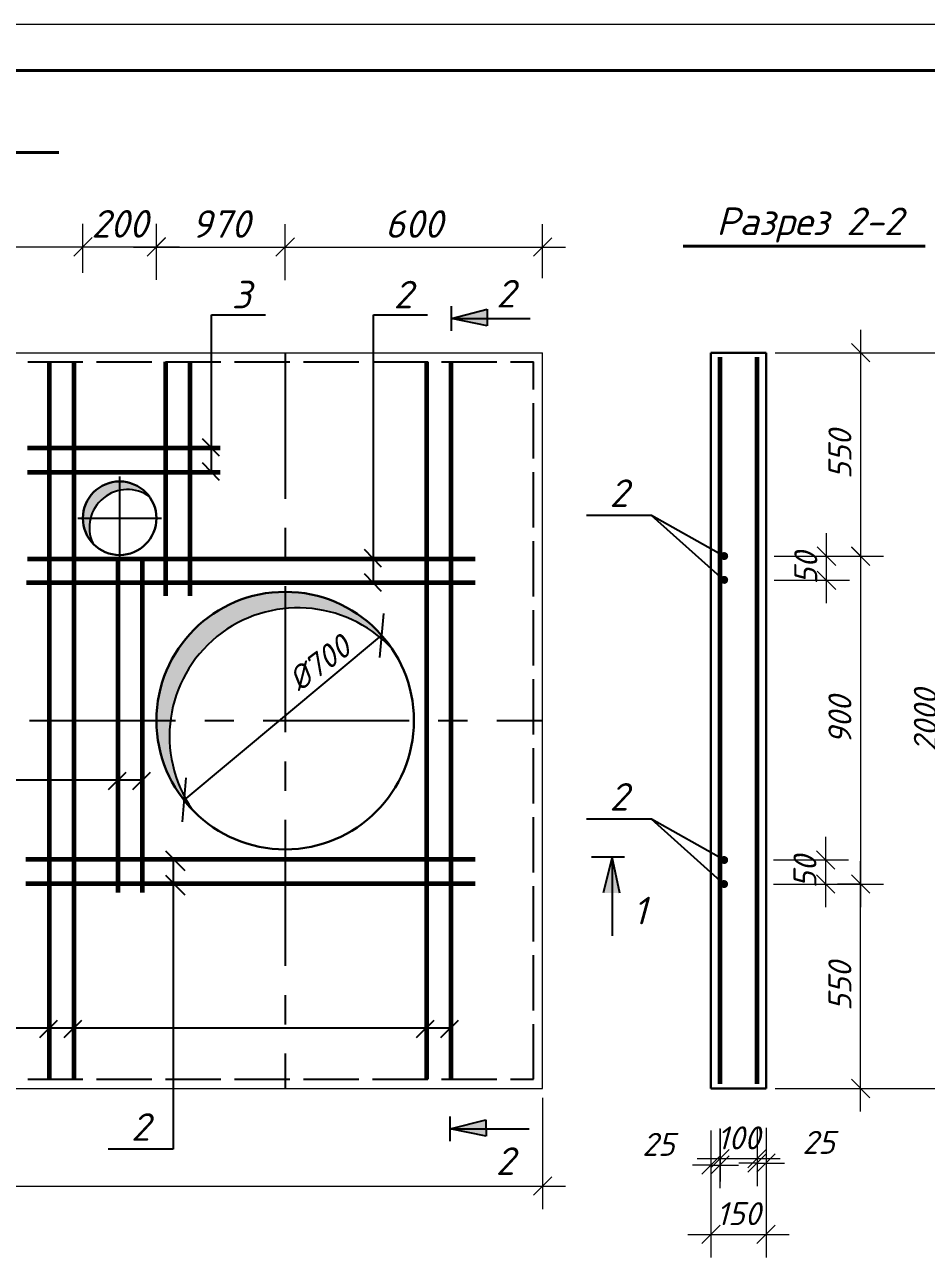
# Model space of a CAD drawing. Extents: x 108150 to 142535, y -18867 to -9422.
# Drawn here: x 140584.5 to 140682.5, y -15929.5 to -15795.5 of the extents above; entities that cross this region are included whole.
import ezdxf

# ---------------------------------------------------------------- set-up
doc = ezdxf.new("R2010")
doc.units = 0
doc.header["$MEASUREMENT"] = 0
doc.header["$PDMODE"] = 32
doc.header["$PDSIZE"] = 0.6
doc.linetypes.add('ACAD_ISO02W100', pattern=[15, 12, -3])
doc.linetypes.add('CENTER', pattern=[50.800000000000004, 31.75, -6.349999999999999, 6.349999999999999, -6.349999999999999])
for name, color, linetype, lineweight in [('Выносные', 8, 'Continuous', 15), ('надписи', 2, 'Continuous', 15), ('Основные', 4, 'Continuous', 40), ('Разм.', 8, 'Continuous', 15), ('Размер', 8, 'Continuous', 30), ('РАЗМЕРЫ', 8, 'Continuous', 30), ('Существующ', 7, 'Continuous', 15), ('Текст', 2, 'Continuous', 15)]:
    doc.layers.add(name, color=color, linetype=linetype, lineweight=lineweight)
doc.styles.add('ГОСТ2.5', font='isocpeur.ttf', dxfattribs={"oblique": 15, "height": 2.5})
doc.styles.add('ГОСТ3', font='isocpeur.ttf', dxfattribs={"oblique": 15, "height": 3})
doc.styles.add('ГОСТ3.5', font='isocpeur.ttf', dxfattribs={"oblique": 15, "height": 3.5})
doc.dimstyles.new('50', dxfattribs={"dimtxt": 3.5, "dimasz": 2, "dimexe": 2.5, "dimexo": 1, "dimgap": 1, "dimtad": 1, "dimdec": 0, "dimlfac": 50, "dimtxsty": 'ГОСТ3.5', "dimblk": 'ARCHTICK', "dimcen": 2.5, "dimdle": 2.5, "dimclrd": 256, "dimclre": 256, "dimclrt": 2, "dimadec": 3, "dimazin": 0, "dimtfac": 1, "dimtdec": 0, "dimtmove": 1, "dimatfit": 3, "dimldrblk": 'DOTSMALL', "dimfxl": 1, "dimlwd": -1, "dimlwe": -1, "dimarcsym": 0})

# ---------------------------------------------------------------- blocks, each defined once
blk = doc.blocks.new('_Oblique')
at = {"color": 0, "linetype": 'ByBlock', "lineweight": -2}
blk.add_line((-0.5, -0.5), (0.5, 0.5), dxfattribs=at)
blk = doc.blocks.new('*D4388')
at = {"layer": 'Defpoints', "color": 0, "lineweight": 0, "ltscale": 0.5, "transparency": 16777216}
for p in [(140590.8252479392, -15819.62415321034), (140554.8253052008, -15823.41312829547), (140590.8252479392, -15823.45242937889)]:
    blk.add_point(p, dxfattribs=at)
at = {"layer": 'Разм.', "ltscale": 0.5, "transparency": 16777216}
for p, q in [((140554.8253052008, -15822.41312829547), (140554.8253052008, -15817.12415321034)), ((140590.8252479392, -15822.45242937889), (140590.8252479392, -15817.12415321034)), ((140552.3253052008, -15819.62415321034), (140593.3252479392, -15819.62415321034))]:
    blk.add_line(p, q, dxfattribs=at)
at = {"layer": 'Разм.', "ltscale": 0.5, "transparency": 16777216, "xscale": 2, "yscale": 2, "zscale": 2, "rotation": 180}
blk.add_blockref('_Oblique', (140554.8253052008, -15819.62415321034), dxfattribs=at)
at = {"layer": 'Разм.', "ltscale": 0.5, "transparency": 16777216, "xscale": 2, "yscale": 2, "zscale": 2}
blk.add_blockref('_Oblique', (140590.8252479392, -15819.62415321034), dxfattribs=at)
at = {"layer": 'Разм.', "color": 2, "lineweight": 40, "ltscale": 0.5, "transparency": 16777216, "insert": (140572.82527657, -15817.12415321034), "char_height": 3, "attachment_point": 5, "style": 'ГОСТ3'}
blk.add_mtext('900', dxfattribs=at)
blk = doc.blocks.new('_DotSmall')
at = {"color": 0, "linetype": 'ByBlock', "lineweight": 15, "const_width": 0.5}
blk.add_lwpolyline([(-0.0625, 0, 1), (0.0625, 0, 1)], format="xyb", close=True, dxfattribs=at)
blk = doc.blocks.new('*D4389')
at = {"layer": 'Defpoints', "color": 0, "lineweight": 0, "ltscale": 0.5, "transparency": 16777216}
for p in [(140598.8252479392, -15819.62292835165), (140590.8252479392, -15823.45242937889), (140598.8252479392, -15823.51354562726)]:
    blk.add_point(p, dxfattribs=at)
at = {"layer": 'Разм.', "ltscale": 0.5, "transparency": 16777216}
for p, q in [((140590.8252479392, -15822.45242937889), (140590.8252479392, -15817.12292835165)), ((140598.8252479392, -15822.51354562726), (140598.8252479392, -15817.12292835165)), ((140588.3252479392, -15819.62292835165), (140601.3252479392, -15819.62292835165))]:
    blk.add_line(p, q, dxfattribs=at)
at = {"layer": 'Разм.', "ltscale": 0.5, "transparency": 16777216, "xscale": 2, "yscale": 2, "zscale": 2, "rotation": 180}
blk.add_blockref('_Oblique', (140590.8252479392, -15819.62292835165), dxfattribs=at)
at = {"layer": 'Разм.', "ltscale": 0.5, "transparency": 16777216, "xscale": 2, "yscale": 2, "zscale": 2}
blk.add_blockref('_Oblique', (140598.8252479392, -15819.62292835165), dxfattribs=at)
at = {"layer": 'Разм.', "color": 2, "lineweight": 40, "ltscale": 0.5, "transparency": 16777216, "insert": (140594.8252479392, -15817.12292835165), "char_height": 3, "attachment_point": 5, "style": 'ГОСТ3'}
blk.add_mtext('200', dxfattribs=at)
blk = doc.blocks.new('*D4390')
at = {"layer": 'Defpoints', "color": 0, "lineweight": 0, "ltscale": 0.5, "transparency": 16777216}
for p in [(140640.8253052008, -15819.64406773124), (140612.8252479392, -15824.26290601075), (140640.8253052008, -15824.04720408984)]:
    blk.add_point(p, dxfattribs=at)
at = {"layer": 'Разм.', "ltscale": 0.5, "transparency": 16777216}
for p, q in [((140612.8252479392, -15823.26290601075), (140612.8252479392, -15817.14406773124)), ((140640.8253052008, -15823.04720408984), (140640.8253052008, -15817.14406773124)), ((140610.3252479392, -15819.64406773124), (140643.3253052008, -15819.64406773124))]:
    blk.add_line(p, q, dxfattribs=at)
at = {"layer": 'Разм.', "ltscale": 0.5, "transparency": 16777216, "xscale": 2, "yscale": 2, "zscale": 2, "rotation": 180}
blk.add_blockref('_Oblique', (140612.8252479392, -15819.64406773124), dxfattribs=at)
at = {"layer": 'Разм.', "ltscale": 0.5, "transparency": 16777216, "xscale": 2, "yscale": 2, "zscale": 2}
blk.add_blockref('_Oblique', (140640.8253052008, -15819.64406773124), dxfattribs=at)
at = {"layer": 'Разм.', "color": 2, "lineweight": 40, "ltscale": 0.5, "transparency": 16777216, "insert": (140626.82527657, -15817.14406773124), "char_height": 3, "attachment_point": 5, "style": 'ГОСТ3'}
blk.add_mtext('600', dxfattribs=at)
blk = doc.blocks.new('*D4391')
at = {"layer": 'Defpoints', "color": 0, "lineweight": 0, "ltscale": 0.5, "transparency": 16777216}
for p in [(140612.8252479392, -15819.64406773124), (140598.8252479392, -15824.21997258582), (140612.8252479392, -15823.67907055889)]:
    blk.add_point(p, dxfattribs=at)
at = {"layer": 'Разм.', "ltscale": 0.5, "transparency": 16777216}
for p, q in [((140598.8252479392, -15823.21997258582), (140598.8252479392, -15817.14406773124)), ((140612.8252479392, -15822.67907055889), (140612.8252479392, -15817.14406773124)), ((140596.3252479392, -15819.64406773124), (140615.3252479392, -15819.64406773124))]:
    blk.add_line(p, q, dxfattribs=at)
at = {"layer": 'Разм.', "ltscale": 0.5, "transparency": 16777216, "xscale": 2, "yscale": 2, "zscale": 2, "rotation": 180}
blk.add_blockref('_Oblique', (140598.8252479392, -15819.64406773124), dxfattribs=at)
at = {"layer": 'Разм.', "ltscale": 0.5, "transparency": 16777216, "xscale": 2, "yscale": 2, "zscale": 2}
blk.add_blockref('_Oblique', (140612.8252479392, -15819.64406773124), dxfattribs=at)
at = {"layer": 'Разм.', "color": 2, "lineweight": 40, "ltscale": 0.5, "transparency": 16777216, "insert": (140605.8252479392, -15817.14406773124), "char_height": 3, "attachment_point": 5, "style": 'ГОСТ3'}
blk.add_mtext('970', dxfattribs=at)
blk = doc.blocks.new('*D4392')
at = {"layer": 'Defpoints', "color": 0, "lineweight": 0, "ltscale": 0.5, "transparency": 16777216}
for p in [(140508.8253052008, -15911.13377771203), (140640.8253052008, -15911.13377771203), (140640.8253052008, -15921.73647415687)]:
    blk.add_point(p, dxfattribs=at)
at = {"layer": 'Разм.', "ltscale": 0.5, "transparency": 16777216}
for p, q in [((140508.8253052008, -15912.13377771203), (140508.8253052008, -15924.23647415687)), ((140640.8253052008, -15912.13377771203), (140640.8253052008, -15924.23647415687)), ((140506.3253052008, -15921.73647415687), (140643.3253052008, -15921.73647415687))]:
    blk.add_line(p, q, dxfattribs=at)
at = {"layer": 'Разм.', "ltscale": 0.5, "transparency": 16777216, "xscale": 2, "yscale": 2, "zscale": 2, "rotation": 180}
blk.add_blockref('_Oblique', (140508.8253052008, -15921.73647415687), dxfattribs=at)
at = {"layer": 'Разм.', "ltscale": 0.5, "transparency": 16777216, "xscale": 2, "yscale": 2, "zscale": 2}
blk.add_blockref('_Oblique', (140640.8253052008, -15921.73647415687), dxfattribs=at)
at = {"layer": 'Разм.', "color": 2, "lineweight": 40, "ltscale": 0.5, "transparency": 16777216, "insert": (140574.8253052008, -15919.48647415687), "char_height": 2.5, "attachment_point": 5, "style": 'ГОСТ2.5'}
blk.add_mtext('3300', dxfattribs=at)
blk = doc.blocks.new('*D4399')
at = {"layer": 'Defpoints', "color": 0, "lineweight": 0, "ltscale": 0.5, "transparency": 16777216}
for p in [(140664.1441872081, -15914.33410238058), (140665.1233067063, -15914.40229324673), (140665.1233067063, -15919.23702306163)]:
    blk.add_point(p, dxfattribs=at)
at = {"layer": 'Разм.', "ltscale": 0.5, "transparency": 16777216}
for p, q in [((140664.1441872081, -15915.33410238058), (140664.1441872081, -15921.73702306163)), ((140665.1233067063, -15915.40229324673), (140665.1233067063, -15921.73702306163)), ((140664.1441872081, -15919.23702306163), (140662.1441872081, -15919.23702306163)), ((140664.1441872081, -15919.23702306163), (140665.1233067063, -15919.23702306163)), ((140665.1233067063, -15919.23702306163), (140667.1233067063, -15919.23702306163))]:
    blk.add_line(p, q, dxfattribs=at)
at = {"layer": 'Разм.', "ltscale": 0.5, "transparency": 16777216, "xscale": 2, "yscale": 2, "zscale": 2}
blk.add_blockref('_Oblique', (140664.1441872081, -15919.23702306163), dxfattribs=at)
at = {"layer": 'Разм.', "ltscale": 0.5, "transparency": 16777216, "xscale": 2, "yscale": 2, "zscale": 2, "rotation": 180}
blk.add_blockref('_Oblique', (140665.1233067063, -15919.23702306163), dxfattribs=at)
at = {"layer": 'Разм.', "color": 2, "lineweight": 40, "ltscale": 0.5, "transparency": 16777216, "insert": (140670.8332431966, -15916.98702306163), "char_height": 2.5, "attachment_point": 5, "style": 'ГОСТ2.5'}
blk.add_mtext('25', dxfattribs=at)
blk = doc.blocks.new('*D4400')
at = {"layer": 'Defpoints', "color": 0, "lineweight": 0, "ltscale": 0.5, "transparency": 16777216}
for p in [(140660.1058552617, -15914.48351407938), (140659.1235393386, -15914.70177131009), (140660.1058552617, -15919.4532175842)]:
    blk.add_point(p, dxfattribs=at)
at = {"layer": 'Разм.', "ltscale": 0.5, "transparency": 16777216}
for p, q in [((140659.1235393386, -15915.70177131009), (140659.1235393386, -15921.9532175842)), ((140660.1058552617, -15915.48351407938), (140660.1058552617, -15921.9532175842)), ((140659.1235393386, -15919.4532175842), (140657.1235393386, -15919.4532175842)), ((140659.1235393386, -15919.4532175842), (140660.1058552617, -15919.4532175842)), ((140660.1058552617, -15919.4532175842), (140662.1058552617, -15919.4532175842))]:
    blk.add_line(p, q, dxfattribs=at)
at = {"layer": 'Разм.', "ltscale": 0.5, "transparency": 16777216, "xscale": 2, "yscale": 2, "zscale": 2}
blk.add_blockref('_Oblique', (140659.1235393386, -15919.4532175842), dxfattribs=at)
at = {"layer": 'Разм.', "ltscale": 0.5, "transparency": 16777216, "xscale": 2, "yscale": 2, "zscale": 2, "rotation": 180}
blk.add_blockref('_Oblique', (140660.1058552617, -15919.4532175842), dxfattribs=at)
at = {"layer": 'Разм.', "color": 2, "lineweight": 40, "ltscale": 0.5, "transparency": 16777216, "insert": (140653.4136028474, -15917.2032175842), "char_height": 2.5, "attachment_point": 5, "style": 'ГОСТ2.5'}
blk.add_mtext('25', dxfattribs=at)
blk = doc.blocks.new('*D4401')
at = {"layer": 'Defpoints', "color": 0, "lineweight": 0, "ltscale": 0.5, "transparency": 16777216}
for p in [(140660.1149377858, -15914.57066914395), (140664.1441872081, -15914.33410238058), (140664.1441872081, -15918.7521821256)]:
    blk.add_point(p, dxfattribs=at)
at = {"layer": 'Разм.', "ltscale": 0.5, "transparency": 16777216}
for p, q in [((140660.1149377858, -15915.57066914395), (140660.1149377858, -15921.2521821256)), ((140664.1441872081, -15915.33410238058), (140664.1441872081, -15921.2521821256)), ((140657.6149377858, -15918.7521821256), (140666.6441872081, -15918.7521821256))]:
    blk.add_line(p, q, dxfattribs=at)
at = {"layer": 'Разм.', "ltscale": 0.5, "transparency": 16777216, "xscale": 2, "yscale": 2, "zscale": 2, "rotation": 180}
blk.add_blockref('_Oblique', (140660.1149377858, -15918.7521821256), dxfattribs=at)
at = {"layer": 'Разм.', "ltscale": 0.5, "transparency": 16777216, "xscale": 2, "yscale": 2, "zscale": 2}
blk.add_blockref('_Oblique', (140664.1441872081, -15918.7521821256), dxfattribs=at)
at = {"layer": 'Разм.', "color": 2, "lineweight": 40, "ltscale": 0.5, "transparency": 16777216, "insert": (140662.1295624969, -15916.5021821256), "char_height": 2.5, "attachment_point": 5, "style": 'ГОСТ2.5'}
blk.add_mtext('100', dxfattribs=at)
blk = doc.blocks.new('*D4402')
at = {"layer": 'Defpoints', "color": 0, "lineweight": 0, "ltscale": 0.5, "transparency": 16777216}
for p in [(140659.1235393386, -15918.46491876014), (140665.1233067063, -15918.46491876014), (140665.1233067063, -15926.98820677728)]:
    blk.add_point(p, dxfattribs=at)
at = {"layer": 'Разм.', "ltscale": 0.5, "transparency": 16777216}
for p, q in [((140659.1235393386, -15919.46491876014), (140659.1235393386, -15929.48820677728)), ((140665.1233067063, -15919.46491876014), (140665.1233067063, -15929.48820677728)), ((140656.6235393386, -15926.98820677728), (140667.6233067063, -15926.98820677728))]:
    blk.add_line(p, q, dxfattribs=at)
at = {"layer": 'Разм.', "ltscale": 0.5, "transparency": 16777216, "xscale": 2, "yscale": 2, "zscale": 2, "rotation": 180}
blk.add_blockref('_Oblique', (140659.1235393386, -15926.98820677728), dxfattribs=at)
at = {"layer": 'Разм.', "ltscale": 0.5, "transparency": 16777216, "xscale": 2, "yscale": 2, "zscale": 2}
blk.add_blockref('_Oblique', (140665.1233067063, -15926.98820677728), dxfattribs=at)
at = {"layer": 'Разм.', "color": 2, "lineweight": 40, "ltscale": 0.5, "transparency": 16777216, "insert": (140662.123423022, -15924.73820677728), "char_height": 2.5, "attachment_point": 5, "style": 'ГОСТ2.5'}
blk.add_mtext('150', dxfattribs=at)
blk = doc.blocks.new('*D4403')
at = {"layer": 'Defpoints', "color": 0, "lineweight": 0, "ltscale": 0.5, "transparency": 16777216}
for p in [(140668.7177643896, -15888.90109500804), (140675.399188846, -15888.90109500804), (140668.6675181508, -15911.13377771204)]:
    blk.add_point(p, dxfattribs=at)
at = {"layer": 'Разм.', "ltscale": 0.5, "transparency": 16777216}
for p, q in [((140675.399188846, -15913.63377771204), (140675.399188846, -15886.40109500804)), ((140669.7177643896, -15888.90109500804), (140677.899188846, -15888.90109500804)), ((140669.6675181508, -15911.13377771204), (140677.899188846, -15911.13377771204))]:
    blk.add_line(p, q, dxfattribs=at)
at = {"layer": 'Разм.', "ltscale": 0.5, "transparency": 16777216, "xscale": 2, "yscale": 2, "zscale": 2}
for p, rotation in [((140675.399188846, -15888.90109500804), 90), ((140675.399188846, -15911.13377771204), 270)]:
    blk.add_blockref('_Oblique', p, dxfattribs=dict(at, rotation=rotation))
at = {"layer": 'Разм.', "color": 2, "lineweight": 40, "ltscale": 0.5, "transparency": 16777216, "insert": (140673.149188846, -15900.01743636008), "char_height": 2.5, "attachment_point": 5, "rotation": 90, "style": 'ГОСТ2.5'}
blk.add_mtext('550', dxfattribs=at)
blk = doc.blocks.new('*D4404')
at = {"layer": 'Defpoints', "color": 0, "lineweight": 0, "ltscale": 0.5, "transparency": 16777216}
for p in [(140668.8064067074, -15831.13377771204), (140668.8064067074, -15853.25820241266), (140675.4016836161, -15853.25820241266)]:
    blk.add_point(p, dxfattribs=at)
at = {"layer": 'Разм.', "ltscale": 0.5, "transparency": 16777216}
for p, q in [((140675.4016836161, -15828.63377771204), (140675.4016836161, -15855.75820241266)), ((140669.8064067074, -15831.13377771204), (140677.9016836161, -15831.13377771204)), ((140669.8064067074, -15853.25820241266), (140677.9016836161, -15853.25820241266))]:
    blk.add_line(p, q, dxfattribs=at)
at = {"layer": 'Разм.', "ltscale": 0.5, "transparency": 16777216, "xscale": 2, "yscale": 2, "zscale": 2}
for p, rotation in [((140675.4016836161, -15831.13377771204), 90), ((140675.4016836161, -15853.25820241266), 270)]:
    blk.add_blockref('_Oblique', p, dxfattribs=dict(at, rotation=rotation))
at = {"layer": 'Разм.', "color": 2, "lineweight": 40, "ltscale": 0.5, "transparency": 16777216, "insert": (140673.1516836161, -15842.19599006239), "char_height": 2.5, "attachment_point": 5, "rotation": 90, "style": 'ГОСТ2.5'}
blk.add_mtext('550', dxfattribs=at)
blk = doc.blocks.new('*D4405')
at = {"layer": 'Defpoints', "color": 0, "lineweight": 0, "ltscale": 0.5, "transparency": 16777216}
for p in [(140675.4016836135, -15853.26677447048), (140675.4016836161, -15888.90109500804), (140676.3486439603, -15888.90109500804)]:
    blk.add_point(p, dxfattribs=at)
at = {"layer": 'Разм.', "ltscale": 0.5, "transparency": 16777216}
for p, q in [((140675.4016836161, -15850.76677447048), (140675.4016836161, -15891.40109500804)), ((140676.4016836135, -15853.26677447048), (140677.9016836161, -15853.26677447048)), ((140675.3486439603, -15888.90109500804), (140672.9016836161, -15888.90109500804))]:
    blk.add_line(p, q, dxfattribs=at)
at = {"layer": 'Разм.', "ltscale": 0.5, "transparency": 16777216, "xscale": 2, "yscale": 2, "zscale": 2}
for p, rotation in [((140675.4016836161, -15853.26677447048), 90), ((140675.4016836161, -15888.90109500804), 270)]:
    blk.add_blockref('_Oblique', p, dxfattribs=dict(at, rotation=rotation))
at = {"layer": 'Разм.', "color": 2, "lineweight": 40, "ltscale": 0.5, "transparency": 16777216, "insert": (140673.1516836161, -15871.0839347393), "char_height": 2.5, "attachment_point": 5, "rotation": 90, "style": 'ГОСТ2.5'}
blk.add_mtext('900', dxfattribs=at)
blk = doc.blocks.new('*D4448')
at = {"layer": 'Defpoints', "color": 0, "lineweight": 0, "ltscale": 0.5, "transparency": 16777216}
for p in [(140665.1258014765, -15831.13377771204), (140665.1258014765, -15911.13377771204), (140684.6843741896, -15911.13377771204)]:
    blk.add_point(p, dxfattribs=at)
at = {"layer": 'Разм.', "ltscale": 0.5, "transparency": 16777216}
for p, q in [((140684.6843741896, -15828.63377771204), (140684.6843741896, -15913.63377771204)), ((140666.1258014765, -15831.13377771204), (140687.1843741896, -15831.13377771204)), ((140666.1258014765, -15911.13377771204), (140687.1843741896, -15911.13377771204))]:
    blk.add_line(p, q, dxfattribs=at)
at = {"layer": 'Разм.', "ltscale": 0.5, "transparency": 16777216, "xscale": 2, "yscale": 2, "zscale": 2}
for p, rotation in [((140684.6843741896, -15831.13377771204), 90), ((140684.6843741896, -15911.13377771204), 270)]:
    blk.add_blockref('_Oblique', p, dxfattribs=dict(at, rotation=rotation))
at = {"layer": 'Разм.', "color": 2, "lineweight": 40, "ltscale": 0.5, "transparency": 16777216, "insert": (140682.4343741896, -15871.13377771207), "char_height": 2.5, "width": 6.669872981077807, "attachment_point": 5, "rotation": 90, "style": 'ГОСТ2.5'}
blk.add_mtext('2000', dxfattribs=at)
blk = doc.blocks.new('*D4407')
at = {"layer": 'Defpoints', "color": 0, "lineweight": 0, "ltscale": 0.5, "transparency": 16777216}
for p in [(140664.9161905399, -15886.27658039474), (140671.6001097665, -15886.27658039474), (140664.9161905399, -15888.90109500804)]:
    blk.add_point(p, dxfattribs=at)
at = {"layer": 'Разм.', "ltscale": 0.5, "transparency": 16777216}
for p, q in [((140671.6001097665, -15891.40109500804), (140671.6001097665, -15883.77658039474)), ((140665.9161905399, -15886.27658039474), (140674.1001097665, -15886.27658039474)), ((140665.9161905399, -15888.90109500804), (140674.1001097665, -15888.90109500804))]:
    blk.add_line(p, q, dxfattribs=at)
at = {"layer": 'Разм.', "ltscale": 0.5, "transparency": 16777216, "xscale": 2, "yscale": 2, "zscale": 2}
for p, rotation in [((140671.6001097665, -15886.27658039474), 90), ((140671.6001097665, -15888.90109500804), 270)]:
    blk.add_blockref('_Oblique', p, dxfattribs=dict(at, rotation=rotation))
at = {"layer": 'Разм.', "color": 2, "lineweight": 40, "ltscale": 0.5, "transparency": 16777216, "insert": (140669.3501097643, -15887.58883770139), "char_height": 2.5, "attachment_point": 5, "rotation": 90, "style": 'ГОСТ2.5'}
blk.add_mtext('50', dxfattribs=at)
blk = doc.blocks.new('*D4408')
at = {"layer": 'Defpoints', "color": 0, "lineweight": 0, "ltscale": 0.5, "transparency": 16777216}
for p in [(140665.0048328577, -15853.25820241266), (140671.6887520844, -15853.25820241266), (140665.0048328577, -15855.88271702596)]:
    blk.add_point(p, dxfattribs=at)
at = {"layer": 'Разм.', "ltscale": 0.5, "transparency": 16777216}
for p, q in [((140671.6887520844, -15858.38271702596), (140671.6887520844, -15850.75820241266)), ((140666.0048328577, -15853.25820241266), (140674.1887520844, -15853.25820241266)), ((140666.0048328577, -15855.88271702596), (140674.1887520844, -15855.88271702596))]:
    blk.add_line(p, q, dxfattribs=at)
at = {"layer": 'Разм.', "ltscale": 0.5, "transparency": 16777216, "xscale": 2, "yscale": 2, "zscale": 2}
for p, rotation in [((140671.6887520844, -15853.25820241266), 90), ((140671.6887520844, -15855.88271702596), 270)]:
    blk.add_blockref('_Oblique', p, dxfattribs=dict(at, rotation=rotation))
at = {"layer": 'Разм.', "color": 2, "lineweight": 40, "ltscale": 0.5, "transparency": 16777216, "insert": (140669.4387520821, -15854.57045971931), "char_height": 2.5, "attachment_point": 5, "rotation": 90, "style": 'ГОСТ2.5'}
blk.add_mtext('50', dxfattribs=at)

msp = doc.modelspace()

# ---------------------------------------------------------------- hatches: boundary and pattern name
msp.add_hatch(color=4).paths.add_polyline_path([(140612.8252479392, -15857.15715620902), (140612.8252479392, -15858.94545398795, -0.1991717821527479), (140623.0784743619, -15862.04032607798), (140623.2871694691, -15861.86586820942, 0.214669915117091)])
at = {"layer": 'Размер', "linetype": 'CENTER', "lineweight": 25, "ltscale": 0.5}
for points in [[(140630.9158725447, -15827.40862545886), (140634.8021359692, -15828.20851457075), (140634.7974738084, -15827.38703614895)], [(140648.3991366454, -15885.99179126092), (140649.1990257582, -15889.87805468638), (140648.3775473364, -15889.87339252562)], [(140630.7846242223, -15915.51303159308), (140634.6708876478, -15916.3129207059), (140634.6662254861, -15915.4914422841)]]:
    msp.add_hatch(color=2, dxfattribs=at).paths.add_polyline_path(points)
at = {"layer": 'РАЗМЕРЫ', "lineweight": 25, "ltscale": 0.5}
for points in [[(140634.797431748, -15827.37962513373), (140634.791984283, -15826.41977510371), (140630.9158725447, -15827.40862545886)], [(140648.3701363212, -15889.87335046523), (140647.4102862912, -15889.86790300023), (140648.3991366454, -15885.99179126092)], [(140634.6661834267, -15915.48403126888), (140634.6607359607, -15914.52418123886), (140630.7846242223, -15915.51303159308)]]:
    msp.add_hatch(color=2, dxfattribs=at).paths.add_polyline_path(points)
at = {"layer": 'РАЗМЕРЫ'}
msp.add_hatch(color=4, dxfattribs=at).paths.add_polyline_path([(140598.1109031344, -15846.80091479563, 0.7294842883136436), (140590.8568487432, -15849.1270983699, 0.1851391293347179), (140591.8822010209, -15851.80132179477, -0.7648877013569878)])
at = {"layer": 'РАЗМЕРЫ', "lineweight": 25, "ltscale": 0.5}
h = msp.add_hatch(color=1, dxfattribs=at)
h.paths.add_polyline_path([(140660.9989757648, -15853.24416643337, 0.4136460776655797), (140660.5628094978, -15852.80715409901), (140660.5614838896, -15853.68117932652, 0.4145344442928025)])
h.paths.add_polyline_path([(140660.5614838896, -15853.68117932652), (140660.5628094978, -15852.80715409901, 0.4147812748885782), (140660.1249494541, -15853.24416643337, 0.4138927532434473)])
h = msp.add_hatch(color=1, dxfattribs=at)
h.paths.add_polyline_path([(140661.0004570342, -15855.83199817084, 0.4136460776655797), (140660.5642907673, -15855.39498583649), (140660.56296516, -15856.26901106399, 0.4145344442928025)])
h.paths.add_polyline_path([(140660.56296516, -15856.26901106399), (140660.5642907673, -15855.39498583649, 0.4147812748885782), (140660.1264307236, -15855.83199817084, 0.4138927532434473)])
h = msp.add_hatch(color=4, dxfattribs=at)
edge = h.paths.add_edge_path()
edge.add_line((140598.8252479392, -15871.13377771203), (140600.3507051204, -15871.13377771203))
edge.add_arc((140614.2334229159, -15872.86460068591), 13.99019662326539, 95.77685550747668, 172.8933388148024, ccw=False)
edge.add_line((140612.8252479392, -15858.94545398795), (140612.8252479392, -15857.15715620902))
edge.add_arc((140612.8436179449, -15871.17557649456), 14.01843232161919, 90.07508144100034, 179.8291608280696)
h = msp.add_hatch(color=4, dxfattribs=at)
edge = h.paths.add_edge_path()
edge.add_line((140600.3507051204, -15871.13377771203), (140598.8252479391, -15871.13377771203))
edge.add_arc((140613.0163792878, -15871.02918787536), 14.19151676135484, 180.4222670908709, 218.1046899019276)
edge.add_line((140601.8492945419, -15879.78677694176), (140602.0103650163, -15879.65213070114))
edge.add_arc((140614.2212207467, -15872.85219273951), 13.97655729945604, 172.9376248898253, 209.1124037878351, ccw=False)
h = msp.add_hatch(color=1, dxfattribs=at)
h.paths.add_polyline_path([(140660.9940252041, -15886.2871073657, 0.4136460776655797), (140660.5578589372, -15885.85009503134), (140660.556533329, -15886.72412025884, 0.4145344442928025)])
h.paths.add_polyline_path([(140660.556533329, -15886.72412025884), (140660.5578589372, -15885.85009503134, 0.4147812748885782), (140660.1199988935, -15886.2871073657, 0.4138927532434473)])
h = msp.add_hatch(color=1, dxfattribs=at)
h.paths.add_polyline_path([(140660.9911016447, -15888.90330092844, 0.4136460776655797), (140660.5549353778, -15888.46628859409), (140660.5536097696, -15889.34031382159, 0.4145344442928025)])
h.paths.add_polyline_path([(140660.5536097696, -15889.34031382159), (140660.5549353778, -15888.46628859409, 0.4147812748885782), (140660.1170753341, -15888.90330092844, 0.4138927532434473)])

# ---------------------------------------------------------------- linework, layer by layer
at = {"color": 2, "lineweight": 40}
for p, q in [((140572.6098834767, -15809.37292997681), (140588.1994710673, -15809.37292997681)), ((140656.0917236095, -15819.54207270921), (140682.4247595405, -15819.54207270921))]:
    msp.add_line(p, q, dxfattribs=at)
at = {"layer": 'Выносные'}
msp.add_line((140878.8433986089, -15795.47008688331), (140458.8433986089, -15795.47008688331), dxfattribs=at)
msp.add_line((140878.8433986089, -15795.47008688331), (140458.8433986089, -15795.47008688331), dxfattribs=at)
at = {"layer": 'Основные'}
msp.add_line((140873.8433986089, -15800.47008688331), (140478.8433986089, -15800.47008688331), dxfattribs=at)
msp.add_line((140873.8433986089, -15800.47008688331), (140478.8433986089, -15800.47008688331), dxfattribs=at)
at = {"layer": 'Размер', "color": 2, "linetype": 'ByBlock', "lineweight": 25, "ltscale": 0.5}
for p, q in [((140634.8021359692, -15828.20851457075), (140630.9158725447, -15827.40862545886)), ((140649.1990257582, -15889.87805468638), (140648.3991366454, -15885.99179126092)), ((140634.6708876478, -15916.3129207059), (140630.7846242223, -15915.51303159308))]:
    msp.add_line(p, q, dxfattribs=at)
at = {"layer": 'Размер', "color": 2, "linetype": 'CENTER', "lineweight": 25, "ltscale": 0.5}
for p, q in [((140634.791984283, -15826.41977510371), (140634.8021359692, -15828.20851457075)), ((140634.6607359607, -15914.52418123886), (140634.6708876478, -15916.3129207059))]:
    msp.add_line(p, q, dxfattribs=at)
at = {"layer": 'РАЗМЕРЫ', "color": 2, "lineweight": 25, "ltscale": 0.5}
for p, q in [((140630.9144642462, -15828.75377711982), (140630.9144642462, -15826.07626457375)), ((140630.9158725447, -15827.40862545886), (140639.4740334355, -15827.40862545886)), ((140649.7353148783, -15885.99188227442), (140646.1513153557, -15885.99188227442)), ((140648.3991366454, -15885.99179126092), (140648.3991366454, -15894.54995215267)), ((140630.7832159248, -15916.85818325405), (140630.7832159248, -15914.18067070891)), ((140630.7846242223, -15915.51303159308), (140639.3427851141, -15915.51303159308))]:
    msp.add_line(p, q, dxfattribs=at)
at = {"layer": 'РАЗМЕРЫ', "color": 8, "lineweight": 25, "ltscale": 0.5}
for p, q in [((140604.8069867059, -15844.13377771203), (140604.8069867059, -15827.01913733643)), ((140604.8069867059, -15827.01913733643), (140610.6833019103, -15827.01913733643)), ((140622.4182227924, -15856.18937327296), (140622.4182227924, -15827.01913733643)), ((140622.4182227924, -15827.01913733643), (140628.2945379968, -15827.01913733643)), ((140630.9158725447, -15827.40862545886), (140634.791984283, -15826.41977510371)), ((140603.8016822642, -15840.44769525763), (140605.6402502345, -15842.36084078394)), ((140603.8016822642, -15843.08769525823), (140605.6402502345, -15845.00084078361)), ((140652.6546045958, -15848.83017950275), (140645.5992824236, -15848.83017950275)), ((140660.5427126392, -15853.25820241266), (140652.6546045958, -15848.83017950275)), ((140660.5427126392, -15855.85098357734), (140652.6546045958, -15848.83017950275)), ((140621.4129183506, -15852.50329081856), (140623.2514863209, -15854.41643634487)), ((140621.4129183506, -15855.14329081916), (140623.2514863209, -15857.05643634454)), ((140593.6032258781, -15878.61556856104), (140595.5246670085, -15876.74335022506)), ((140596.2516973872, -15878.61556856104), (140598.1731385176, -15876.74335022506)), ((140597.2829934106, -15877.61063760102), (140503.1818718703, -15877.61054974378)), ((140652.6546045958, -15881.84855748483), (140645.5992824236, -15881.84855748483)), ((140660.5427126392, -15886.27658039473), (140652.6546045958, -15881.84855748483)), ((140660.5427126392, -15888.9102966483), (140652.6546045958, -15881.84855748483)), ((140599.8243267825, -15885.28579337106), (140601.9085906754, -15887.43185220056)), ((140600.6282216022, -15886.17069268462), (140600.6282216022, -15917.74024445612)), ((140648.3991366454, -15885.99179126092), (140647.4102862912, -15889.86790300023)), ((140599.8238704913, -15887.94786398162), (140601.9081343841, -15890.09392281205)), ((140586.1455109882, -15905.58650921986), (140588.0669521186, -15903.71429088388)), ((140588.7939824973, -15905.58650921986), (140590.7154236277, -15903.71429088388)), ((140627.1076794031, -15905.58650921986), (140629.0291205343, -15903.71429088388)), ((140629.7561538887, -15905.58650921986), (140631.677595019, -15903.71429088388)), ((140630.815737303, -15904.58157578718), (140503.1818718703, -15904.58157578718)), ((140630.7846242223, -15915.51303159308), (140634.6607359607, -15914.52418123886)), ((140600.6282216022, -15917.74024445612), (140593.5728994301, -15917.74024445612))]:
    msp.add_line(p, q, dxfattribs=at)
at = {"layer": 'РАЗМЕРЫ', "linetype": 'CENTER', "lineweight": 25, "ltscale": 0.5}
for p, q in [((140612.8252479392, -15831.13377771203), (140612.8252479392, -15911.13377771203)), ((140508.8253052008, -15871.13377771203), (140640.8253052008, -15871.13377771203))]:
    msp.add_line(p, q, dxfattribs=at)
at = {"layer": 'РАЗМЕРЫ', "color": 8, "lineweight": 30, "ltscale": 0.5}
for p, q in [((140659.1285288788, -15831.13377771203), (140659.1260341087, -15911.13377771203)), ((140665.1258014764, -15831.13377771203), (140659.1285288788, -15831.13377771203)), ((140665.1233067063, -15911.13377771203), (140665.1258014764, -15831.13377771203)), ((140659.1260341087, -15911.13377771203), (140665.1233067063, -15911.13377771203))]:
    msp.add_line(p, q, dxfattribs=at)
at = {"layer": 'РАЗМЕРЫ', "linetype": 'ACAD_ISO02W100', "lineweight": 25, "ltscale": 0.5}
for p, q in [((140509.8253052008, -15832.13377771203), (140639.8253052008, -15832.13377771203)), ((140639.8253052008, -15910.13377771203), (140639.8253052008, -15832.13377771203)), ((140509.8253052008, -15910.13377771203), (140639.8253052008, -15910.13377771203))]:
    msp.add_line(p, q, dxfattribs=at)
at = {"layer": 'РАЗМЕРЫ', "lineweight": 60, "ltscale": 0.5}
for p, q in [((140587.176865288, -15832.13377771203), (140587.176865288, -15910.13377771203)), ((140589.8252479392, -15832.13377771203), (140589.8252479392, -15910.13377771203)), ((140599.8252479392, -15832.13377771203), (140599.8252479392, -15857.58099868011)), ((140602.4736305904, -15832.13377771203), (140602.4736305904, -15857.58099868011)), ((140628.1905840535, -15832.13377771203), (140628.1905840535, -15910.13377771203)), ((140630.8388759335, -15832.13377771203), (140630.8390902957, -15910.13377771203)), ((140584.787917557, -15841.49377771237), (140605.7593800058, -15841.49377771237)), ((140584.787917557, -15844.13377771203), (140605.7688763715, -15844.13377771203)), ((140584.787917557, -15853.5493732733), (140633.4884003797, -15853.5493732733)), ((140594.6345801779, -15853.34279206258), (140594.6345801779, -15889.83180533305)), ((140597.2829298276, -15853.34279206258), (140597.2830254318, -15889.83218999163)), ((140584.6978719307, -15856.13377771203), (140633.4884003797, -15856.13377771203)), ((140584.6366548514, -15886.20265085485), (140633.4911117965, -15886.20974645161)), ((140584.6339434346, -15888.83035284516), (140633.4884003797, -15888.83744844191))]:
    msp.add_line(p, q, dxfattribs=at)
at = {"layer": 'РАЗМЕРЫ', "color": 8, "lineweight": 60, "ltscale": 0.5}
for p, q in [((140660.1149377858, -15910.63377771203), (140660.1174325559, -15831.63377771203)), ((140664.1441872081, -15910.63377771203), (140664.1466819782, -15831.63377771203))]:
    msp.add_line(p, q, dxfattribs=at)
at = {"layer": 'РАЗМЕРЫ', "color": 8, "linetype": 'CENTER', "lineweight": 25, "ltscale": 0.5}
for p, q in [((140594.8252479392, -15844.58194878839), (140594.8252479392, -15853.68560663566)), ((140590.2734190156, -15849.13377771203), (140599.3770768629, -15849.13377771203))]:
    msp.add_line(p, q, dxfattribs=at)
at = {"layer": 'РАЗМЕРЫ', "lineweight": 25, "ltscale": 0.5}
for p, q in [((140623.5013192264, -15859.47947599881), (140623.0727254334, -15864.25553973347)), ((140601.8492945419, -15879.78677694176), (140623.2871694691, -15861.86586820942)), ((140602.0368274343, -15877.36651517127), (140601.6082336414, -15882.14257890594))]:
    msp.add_line(p, q, dxfattribs=at)
at = {"layer": 'РАЗМЕРЫ', "lineweight": 30, "ltscale": 0.5}
for centre, radius in [((140594.8252479392, -15849.13377771203), 4), ((140612.8252479392, -15871.13377771203), 14)]:
    msp.add_circle(centre, radius, dxfattribs=at)
at = {"layer": 'РАЗМЕРЫ', "lineweight": 25, "ltscale": 0.5}
for centre, radius, start, end in [((140595.6747244749, -15850.14587630101), 4.138083364632631, 53.93366537293501, 204.247520264384), ((140614.2212870415, -15872.852179823), 13.97662150317683, 43.63340437868411, 214.5477812531195)]:
    msp.add_arc(centre, radius, start, end, dxfattribs=at)
at = {"layer": 'Существующ'}
for p, q in [((140508.8253052008, -15831.13377771203), (140640.8253052008, -15831.13377771203)), ((140640.8253052008, -15911.13377771203), (140640.8253052008, -15831.13377771203)), ((140508.8253052008, -15911.13377771203), (140640.8253052008, -15911.13377771203))]:
    msp.add_line(p, q, dxfattribs=at)

# ---------------------------------------------------------------- texts
at = {"layer": 'надписи', "ltscale": 3, "style": 'ГОСТ3', "oblique": 15}
for s, rotation, p in [('2', 0.1593367609566953, (140635.7780974914, -15826.2222192134, -1531.66928720908)), ('1', 359.8406632390441, (140650.6359159263, -15893.28288116541, -1531.66928720908)), ('2', 0.1593367609566953, (140635.7234488741, -15920.52902652, -1531.66928720908))]:
    msp.add_text(s, height=3, rotation=rotation, dxfattribs=at).set_placement(p)
at = {"layer": 'Текст', "style": 'ГОСТ3', "oblique": 15}
for s, p in [('Разрез 2-2', (140659.7200372757, -15818.34811670103)), ('3', (140607.0093364432, -15826.31747864143)), ('2', (140624.6205725296, -15826.31747864143)), ('2', (140648.0939713965, -15847.90602187675)), ('2', (140648.0939713965, -15880.92439985883)), ('2', (140596.0675884029, -15916.81608683013))]:
    msp.add_text(s, height=3, dxfattribs=at).set_placement(p)
at = {"layer": 'Текст', "insert": (140612.8252479392, -15866.09248914898), "char_height": 2.5, "width": 865.9413963258266, "attachment_point": 1, "rotation": 36.8527045574316, "style": 'ГОСТ2.5'}
msp.add_mtext('%%C700', dxfattribs=at)

# ---------------------------------------------------------------- dimensions: what is measured, and where the dimension line sits
at = {"layer": 'Разм.', "color": 1, "lineweight": 40, "ltscale": 0.5}
for base, p1, p2, text, override, picture, middle in [((140590.8252479392, -15819.62415321034), (140554.8253052008, -15823.41312829547), (140590.8252479392, -15823.45242937889), '900', {"dimtxsty": 'ГОСТ3', "dimblk1": 'Oblique', "dimblk2": 'Oblique', "dimsah": 1}, '*D4388', (140572.82527657, -15819.62415321034)), ((140598.8252479392, -15819.62292835165), (140590.8252479392, -15823.45242937889), (140598.8252479392, -15823.51354562726), '200', {"dimtxsty": 'ГОСТ3', "dimblk1": 'Oblique', "dimblk2": 'Oblique', "dimsah": 1}, '*D4389', (140594.8252479392, -15819.62292835165)), ((140660.1058552617, -15919.4532175842), (140659.1235393386, -15914.70177131009), (140660.1058552617, -15914.48351407938), '25', {"dimtxsty": 'ГОСТ2.5', "dimblk1": 'Oblique', "dimblk2": 'Oblique', "dimsah": 1}, '*D4400', (140653.4136028474, -15919.4532175842)), ((140664.1441872081, -15918.7521821256), (140660.1149377858, -15914.57066914395), (140664.1441872081, -15914.33410238058), '100', {"dimtxsty": 'ГОСТ2.5', "dimblk1": 'Oblique', "dimblk2": 'Oblique', "dimsah": 1}, '*D4401', (140662.1295624969, -15918.7521821256)), ((140665.1233067063, -15919.23702306163), (140664.1441872081, -15914.33410238058), (140665.1233067063, -15914.40229324673), '25', {"dimtxsty": 'ГОСТ2.5', "dimblk1": 'Oblique', "dimblk2": 'Oblique', "dimsah": 1}, '*D4399', (140670.8332431966, -15919.23702306163)), ((140665.1233067063, -15926.98820677728), (140659.1235393386, -15918.46491876014), (140665.1233067063, -15918.46491876014), '150', {"dimtxsty": 'ГОСТ2.5', "dimblk1": 'Oblique', "dimblk2": 'Oblique', "dimsah": 1}, '*D4402', (140662.123423022, -15926.98820677728))]:
    dim = msp.add_linear_dim(base=base, p1=p1, p2=p2, text=text, dimstyle='50', override=override, dxfattribs=at)
    dim.commit()
    dim.dimension.update_dxf_attribs({"geometry": picture, "text_midpoint": middle, "dimtype": 160})
for base, p1, p2, text, override, picture, middle in [((140612.8252479392, -15819.64406773124), (140598.8252479392, -15824.21997258582), (140612.8252479392, -15823.67907055889), '970', {"dimtxsty": 'ГОСТ3', "dimblk1": 'Oblique', "dimblk2": 'Oblique', "dimsah": 1}, '*D4391', (140605.8252479392, -15817.14406773124)), ((140640.8253052008, -15819.64406773124), (140612.8252479392, -15824.26290601075), (140640.8253052008, -15824.04720408984), '600', {"dimtxsty": 'ГОСТ3', "dimblk1": 'Oblique', "dimblk2": 'Oblique', "dimsah": 1}, '*D4390', (140626.82527657, -15817.14406773124)), ((140640.8253052008, -15921.73647415687), (140508.8253052008, -15911.13377771203), (140640.8253052008, -15911.13377771203), '3300', {"dimtxsty": 'ГОСТ2.5', "dimblk1": 'Oblique', "dimblk2": 'Oblique', "dimsah": 1}, '*D4392', (140574.8253052008, -15919.48647415687))]:
    dim = msp.add_linear_dim(base=base, p1=p1, p2=p2, text=text, dimstyle='50', override=override, dxfattribs=at)
    dim.commit()
    dim.dimension.update_dxf_attribs({"geometry": picture, "text_midpoint": middle})
for base, p1, p2, text, picture, middle in [((140684.6843741896, -15911.13377771204), (140665.1258014764, -15831.13377771203), (140665.1258014764, -15911.13377771203), '2000', '*D4448', (140682.4343741896, -15871.13377771207)), ((140675.4016836161, -15853.25820241266), (140668.8064067073, -15831.13377771203), (140668.8064067073, -15853.25820241266), '550', '*D4404', (140673.1516836161, -15842.19599006239)), ((140675.4016836161, -15888.90109500804), (140675.4016836135, -15853.26677447048), (140676.3486439602, -15888.90109500804), '900', '*D4405', (140673.1516836161, -15871.0839347393)), ((140675.399188846, -15888.90109500804), (140668.6675181508, -15911.13377771203), (140668.7177643895, -15888.90109500804), '550', '*D4403', (140673.149188846, -15900.01743636008))]:
    dim = msp.add_linear_dim(base=base, p1=p1, p2=p2, angle=90, text=text, dimstyle='50', override={"dimtxsty": 'ГОСТ2.5', "dimblk1": 'Oblique', "dimblk2": 'Oblique', "dimsah": 1}, dxfattribs=at)
    dim.commit()
    dim.dimension.update_dxf_attribs({"geometry": picture, "text_midpoint": middle})
for base, p1, p2, picture, middle in [((140671.6887520844, -15853.25820241266), (140665.0048328577, -15855.88271702596), (140665.0048328577, -15853.25820241266), '*D4408', (140671.6887520821, -15854.57045971931)), ((140671.6001097665, -15886.27658039474), (140664.9161905399, -15888.90109500804), (140664.9161905399, -15886.27658039473), '*D4407', (140671.6001097643, -15887.58883770139))]:
    dim = msp.add_linear_dim(base=base, p1=p1, p2=p2, angle=90, text='50', dimstyle='50', override={"dimtxsty": 'ГОСТ2.5', "dimblk1": 'Oblique', "dimblk2": 'Oblique', "dimsah": 1}, dxfattribs=at)
    dim.commit()
    dim.dimension.update_dxf_attribs({"geometry": picture, "text_midpoint": middle, "dimtype": 160})

doc.saveas('drawing.dxf')
